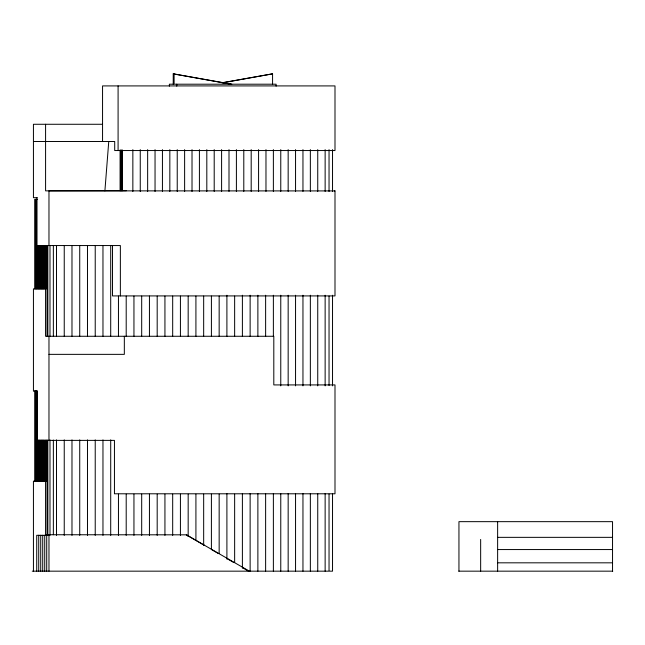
<?xml version="1.0" encoding="UTF-8"?>
<svg xmlns="http://www.w3.org/2000/svg" width="645" height="645" viewBox="0 0 645 645"><rect width="100%" height="100%" fill="white"/><g stroke="black" fill="none" stroke-linecap="round" stroke-linejoin="round"><path stroke-width="0.97" d="M104.901 190.856L108.755 141.505M221.848 82.794L272.569 73.836L272.569 84.205M222.904 82.762L272.569 73.836M33.435 571.164L33.435 481.178L45.561 481.178L45.561 535.205L48.423 534.826M173.231 84.205L173.231 73.836L231.781 84.205M173.392 84.205L169.377 84.205L169.377 86.148M102.555 124.275L33.435 124.275L33.435 197.684L37.168 197.684M33.435 141.505L114.705 141.505L114.705 150.543L334.997 150.543L334.997 85.914L102.555 85.914L102.555 141.505M126.404 190.727L45.585 190.856L45.585 124.275M112.496 245.552L112.496 295.918L334.997 295.918L334.997 190.92L48.972 190.856L48.972 245.552M37.249 199.329L34.701 199.329L34.701 288.968M48.972 354.355L124.332 354.355L124.332 336.271M46.246 534.737L186.381 534.826L249.349 571.164M45.561 535.205L47.569 535.205M497.634 537.35L612.54 537.35M497.634 549.556L612.54 549.556M497.634 562.819L612.54 562.819M32.25 571.164L332.53 571.164L332.53 493.627M458.74 571.164L612.75 571.164M334.441 190.912L334.997 190.92M173.231 73.836L230.918 84.205M204.497 545.428L186.381 534.826L188.929 536.382M218.3 553.499L211.399 549.467L211.407 494.175M226.935 558.546L233.837 562.585M242.464 567.632L248.502 571.164M612.54 571.164L612.54 521.66L458.95 521.66L458.95 571.164M497.634 521.66L497.634 571.164M480.654 539.438L480.654 571.164M332.53 149.616L332.53 191.436M332.53 295.233L332.53 385.871M329.039 149.64L329.039 191.533M329.039 296.063L329.039 385.525M329.039 494.078L329.039 570.47M325.136 149.616L325.136 191.436M325.136 295.233L325.136 385.871M325.136 493.627L325.136 571.164M317.743 149.616L317.743 191.436M317.743 295.233L317.743 385.871M317.743 493.627L317.743 571.164M310.35 149.616L310.35 191.436M310.35 295.233L310.35 385.871M310.35 493.627L310.35 571.164M302.957 149.616L302.957 191.436M302.957 295.233L302.957 385.871M302.957 493.627L302.957 571.164M295.555 149.616L295.555 191.436M295.555 295.233L295.555 385.871M295.555 493.627L295.555 571.164M288.162 149.616L288.162 191.436M288.162 295.233L288.162 385.871M288.162 493.627L288.162 571.164M280.769 149.616L280.769 191.436M280.769 295.233L280.769 385.871M280.769 493.627L280.769 571.164M276.1 86.148L276.1 84.205L174.094 84.205L174.094 73.836M273.375 149.616L273.375 191.436M273.375 295.233L273.375 336.521M273.375 493.627L273.375 571.164M265.974 149.616L265.974 191.436M265.627 295.233L265.627 336.521M265.627 493.627L265.627 571.164M258.581 149.616L258.581 191.436M257.879 295.233L257.879 336.521M257.879 493.627L257.879 571.164M251.187 149.616L251.187 191.436M250.131 295.233L250.131 336.521M250.131 493.627L250.131 571.164M243.794 149.616L243.794 191.436M242.391 295.233L242.391 336.521M242.391 493.627L242.391 568.148M236.401 149.616L236.401 191.436M234.643 296.095L234.643 336.311M234.643 494.175L234.643 562.545M228.999 149.616L228.999 191.436M226.903 295.233L226.903 336.521M226.903 493.627L226.903 559.086M221.598 149.616L221.606 191.533M219.155 296.095L219.155 336.311M219.155 494.175L219.155 553.491M214.205 149.616L214.205 191.436M211.407 296.095L211.407 336.311M206.811 149.64L206.811 191.533M203.667 296.095L203.667 336.311M203.667 494.175L203.667 545.452M199.41 149.64L199.41 191.533M195.919 296.095L195.919 336.311M195.919 494.175L195.919 540.421M192.017 149.64L192.017 191.533M188.171 296.095L188.171 336.311M188.171 494.175L188.171 536.398M184.623 149.64L184.623 191.533M180.423 296.095L180.423 336.311M180.423 494.175L180.423 535.398M177.23 149.64L177.23 191.533M176.762 84.205L176.762 86.148M172.683 296.095L172.683 336.311M172.683 494.175L172.683 535.398M169.837 149.64L169.837 191.533M164.935 296.095L164.935 336.311M164.935 494.175L164.935 535.398M162.435 149.64L162.435 191.533M157.187 296.095L157.187 336.311M157.187 494.175L157.187 535.398M155.042 149.64L155.042 191.533M149.438 296.095L149.438 336.311M149.438 494.175L149.438 535.398M147.649 149.64L147.649 191.533M141.69 296.095L141.69 336.311M141.69 494.175L141.69 535.398M140.255 149.64L140.255 191.533M133.95 296.095L133.95 336.311M133.95 494.175L133.95 535.398M132.854 149.64L132.854 191.533M126.202 296.095L126.202 336.311M126.202 494.175L126.202 535.398M122.502 149.987L122.502 190.727M121.703 149.987L121.703 190.727M120.897 149.987L120.897 190.727M120.365 295.918L120.365 245.552L37.007 245.552L37.007 197.684M120.091 149.987L120.091 190.727M118.454 296.095L118.454 336.311M118.454 494.175L118.454 535.398M118.091 85.914L118.091 150.543M110.706 245.826L110.706 336.311M110.706 439.874L110.706 535.398M102.966 245.826L102.974 336.521M102.966 439.874L102.966 535.398M95.226 245.826L95.226 336.311M95.226 439.874L95.226 535.398M87.478 245.826L87.478 336.311M87.478 439.874L87.478 535.398M79.73 245.826L79.73 336.311M79.73 439.874L79.73 535.398M71.982 245.826L71.982 336.311M71.982 439.874L71.982 535.398M64.242 245.826L64.242 336.311M64.242 439.874L64.242 535.398M56.494 245.826L56.494 336.311M56.494 439.874L56.494 535.398M53.358 245.656L53.358 336.311M53.358 440.059L53.358 534.737M49.988 245.826L49.988 336.311M49.988 439.874L49.988 535.398M48.972 336.271L48.972 440.382M48.972 534.826L48.972 571.164M47.851 245.656L47.851 336.311M47.851 440.059L47.851 534.737M47.045 245.656L47.045 336.311M47.045 440.059L47.045 534.737M46.714 571.164L46.714 535.302L36.725 535.302L36.725 571.164M46.246 245.656L46.246 288.968M46.246 440.059L46.246 481.355M45.44 245.656L45.44 288.968M45.44 440.059L45.44 481.355M44.731 535.302L44.731 571.164M44.634 245.656L44.634 288.968M44.634 440.059L44.634 481.355M43.691 245.656L43.691 288.968M43.691 440.059L43.691 481.355M42.884 245.656L42.884 288.968M42.884 440.059L42.884 481.355M42.731 535.302L42.731 571.164M42.078 245.656L42.078 288.968M42.078 440.059L42.078 481.355M41.28 245.656L41.28 288.968M41.28 440.059L41.28 481.355M40.732 535.302L40.732 571.164M40.474 245.656L40.474 288.968M40.474 440.059L40.474 481.355M39.668 245.656L39.668 288.968M39.668 440.059L39.668 481.355M38.869 245.656L38.869 288.968M38.869 440.059L38.869 481.355M38.724 535.302L38.724 571.164M38.063 245.656L38.063 288.968M38.063 440.059L38.063 481.355M37.112 245.656L37.112 288.968M37.112 390.701L37.112 481.355M36.313 199.329L36.313 288.968M36.313 390.701L36.313 481.355M35.507 199.329L35.507 288.968M35.507 390.701L35.507 481.355M34.701 390.701L34.701 481.355M45.561 288.863L33.435 288.863L33.435 391.184L37.2 391.184L37.2 440.382L114.447 440.382L114.447 493.788L334.997 493.788L334.997 384.92L273.803 384.92L273.803 336.271L45.561 336.271L45.561 288.863"/></g></svg>
